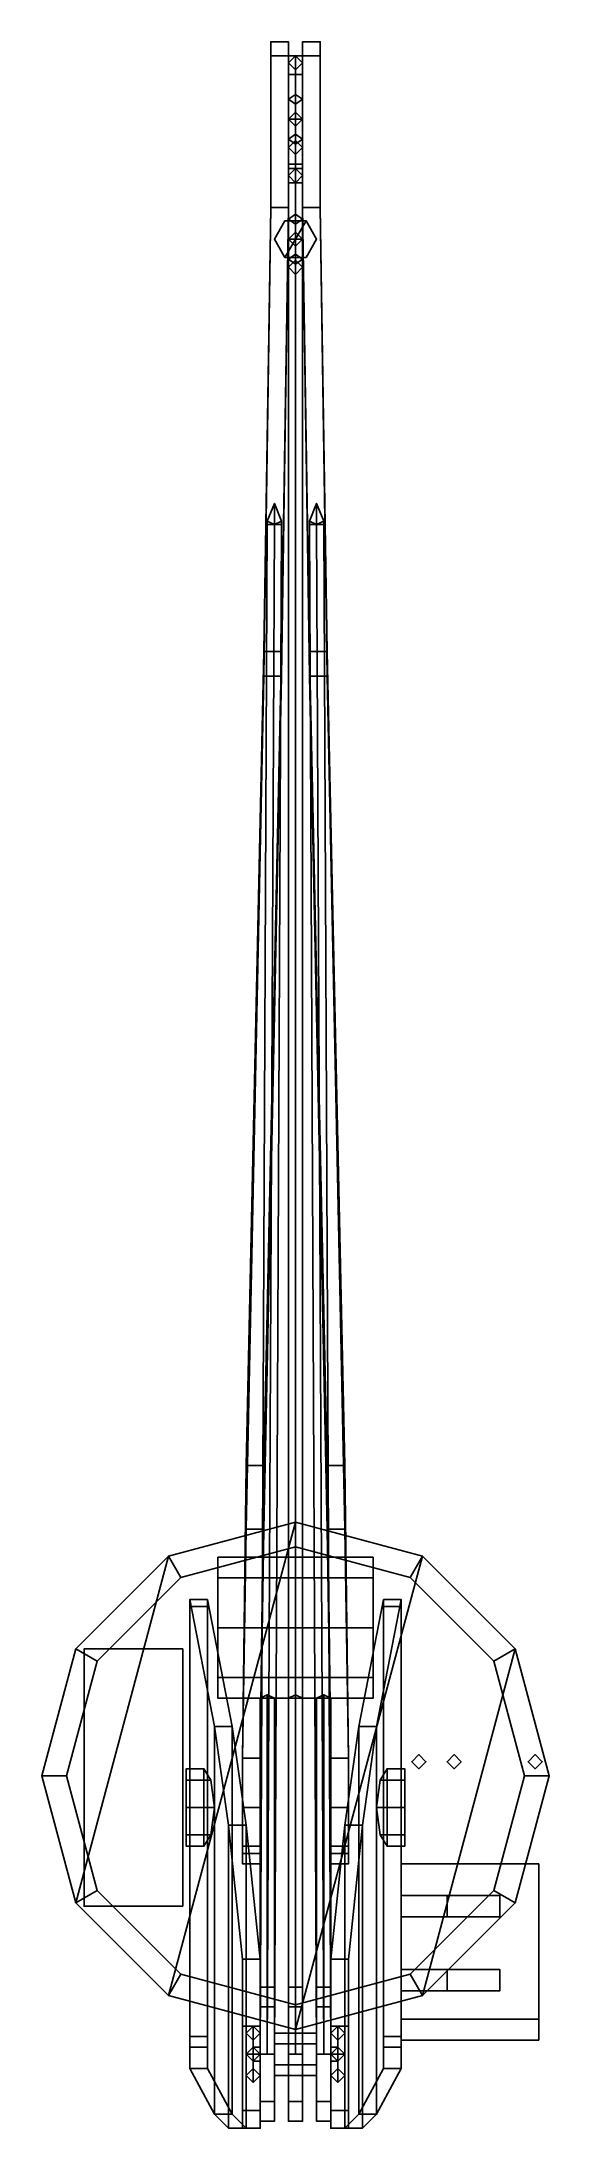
# Model space of a CAD drawing. Extents: x -0.72 to 0.72, y -1 to 4.92.
import ezdxf

# ---------------------------------------------------------------- set-up
doc = ezdxf.new("R2010")
doc.units = 0
doc.layers.add('CRANE', color=1, linetype='CONTINUOUS')
doc.layers.add('TURRET', color=2, linetype='CONTINUOUS')

msp = doc.modelspace()

# ---------------------------------------------------------------- linework, layer by layer
at = {"layer": 'CRANE'}
for points in [[(-0.02, 4.92, 3.02), (-0.02, 4.45, 2.79), (-0.07, 4.45, 2.79), (-0.07, 4.92, 3.02)], [(-0.02, 4.88, 3.13), (-0.02, 4.92, 3.02), (-0.07, 4.92, 3.02), (-0.07, 4.88, 3.13)], [(-0.07, 4.92, 3.02), (-0.07, 4.45, 2.79), (-0.07, 4.45, 2.96), (-0.07, 4.88, 3.13)], [(-0.02, 4.45, 2.96), (-0.02, 4.45, 2.79), (-0.02, 4.92, 3.02), (-0.02, 4.88, 3.13)], [(0.02, 4.92, 3.02), (0.02, 4.45, 2.79), (0.02, 4.45, 2.96), (0.02, 4.88, 3.13)], [(0.07, 4.88, 3.13), (0.07, 4.92, 3.02), (0.02, 4.92, 3.02), (0.02, 4.88, 3.13)], [(0.07, 4.92, 3.02), (0.07, 4.45, 2.79), (0.02, 4.45, 2.79), (0.02, 4.92, 3.02)], [(0.07, 4.45, 2.96), (0.07, 4.45, 2.79), (0.07, 4.92, 3.02), (0.07, 4.88, 3.13)], [(-0.07, 4.88, 3.13), (-0.07, 4.45, 2.96), (-0.02, 4.45, 2.96), (-0.02, 4.88, 3.13)], [(0.02, 4.8273, 3.1173), (0.02, 4.88, 2.99), (-0.02, 4.88, 2.99), (-0.02, 4.8273, 3.1173)], [(0.02, 4.88, 2.99), (0.02, 4.8273, 2.8627), (-0.02, 4.8273, 2.8627), (-0.02, 4.88, 2.99)], [(-0.02, 4.5867, 2.8569), (-0.02, 4.88, 2.99), (-0.02, 4.8273, 2.8627), (-0.02, 4.7, 2.81)], [(-0.02, 4.5867, 2.8569), (-0.02, 4.8764, 2.9987), (-0.02, 4.88, 2.99), (-0.02, 4.5867, 2.8569)], [(0, 4.72, 2.51), (-0.02, 4.7, 2.51), (-0.02, 4.86, 2.95), (0, 4.88, 2.99)], [(-0.02, 4.7, 2.51), (0, 4.7, 2.5587), (0, 4.84, 2.9), (-0.02, 4.86, 2.95)], [(0.02, 4.7, 2.51), (0, 4.72, 2.51), (0, 4.88, 2.99), (0.02, 4.86, 2.95)], [(0, 4.7, 2.5587), (0.02, 4.7, 2.51), (0.02, 4.86, 2.95), (0, 4.84, 2.9)], [(0.02, 4.88, 3.13), (0.02, 4.45, 2.96), (0.07, 4.45, 2.96), (0.07, 4.88, 3.13)], [(0.02, 4.88, 2.99), (0.02, 4.5867, 2.8569), (0.02, 4.7, 2.81), (0.02, 4.8273, 2.8627)], [(0.02, 4.8764, 2.9987), (0.02, 4.5867, 2.8569), (0.02, 4.5867, 2.8569), (0.02, 4.88, 2.99)], [(-0.02, 4.52, 2.99), (-0.02, 4.8273, 3.1173), (-0.02, 4.8302, 3.1103), (-0.02, 4.5208, 2.988)], [(0.02, 4.7, 3.17), (0.02, 4.8273, 3.1173), (-0.02, 4.8273, 3.1173), (-0.02, 4.7, 3.17)], [(0.02, 4.8273, 2.8627), (0.02, 4.7, 2.81), (-0.02, 4.7, 2.81), (-0.02, 4.8273, 2.8627)], [(-0.02, 4.5727, 3.1173), (-0.02, 4.7, 3.17), (-0.02, 4.8273, 3.1173), (-0.02, 4.52, 2.99)], [(0.02, 4.5208, 2.988), (0.02, 4.8302, 3.1103), (0.02, 4.8273, 3.1173), (0.02, 4.52, 2.99)], [(0.02, 4.52, 2.99), (0.02, 4.8273, 3.1173), (0.02, 4.7, 3.17), (0.02, 4.5727, 3.1173)], [(-0.02, 4.7566, 2.2834), (0, 4.7424, 2.2976), (0.02, 4.7566, 2.2834), (0, 4.7707, 2.2693)], [(0, 4.7, 2.24), (-0.02, 4.7, 2.26), (-0.02, 4.7566, 2.2834), (0, 4.7707, 2.2693)], [(-0.02, 4.7, 2.26), (0, 4.7, 2.28), (0, 4.7424, 2.2976), (-0.02, 4.7566, 2.2834)], [(0.02, 4.7, 2.26), (0, 4.7, 2.24), (0, 4.7707, 2.2693), (0.02, 4.7566, 2.2834)], [(0, 4.7, 2.28), (0.02, 4.7, 2.26), (0.02, 4.7566, 2.2834), (0, 4.7424, 2.2976)], [(0, 4.72, 2.4317), (-0.02, 4.7, 2.42), (-0.02, 4.7, 2.51), (0, 4.72, 2.51)], [(0, 4.72, 2.4317), (0, 4.72, 2.4317), (0, 4.7, 2.4), (-0.02, 4.7, 2.42)], [(0.02, 4.5727, 3.1173), (0.02, 4.7, 3.17), (-0.02, 4.7, 3.17), (-0.02, 4.5727, 3.1173)], [(0.02, 4.7, 2.81), (0.02, 4.5727, 2.8627), (-0.02, 4.5727, 2.8627), (-0.02, 4.7, 2.81)], [(0, 4.7, 2.5587), (-0.02, 4.7, 2.51), (-0.02, 4.54, 2.95), (0, 4.56, 2.9)], [(-0.02, 4.7, 2.51), (0, 4.68, 2.51), (0, 4.52, 2.99), (-0.02, 4.54, 2.95)], [(0, 4.6293, 2.2693), (-0.02, 4.6434, 2.2834), (-0.02, 4.7, 2.26), (0, 4.7, 2.24)], [(-0.02, 4.6434, 2.2834), (0, 4.6576, 2.2976), (0, 4.7, 2.28), (-0.02, 4.7, 2.26)], [(-0.02, 4.7, 2.42), (0, 4.68, 2.4317), (0, 4.68, 2.51), (-0.02, 4.7, 2.51)], [(0, 4.68, 2.4317), (-0.02, 4.7, 2.42), (-0.02, 4.6434, 2.3966), (0, 4.6293, 2.4107)], [(-0.02, 4.7, 2.42), (0, 4.7, 2.4), (0, 4.6576, 2.3824), (-0.02, 4.6434, 2.3966)], [(0.02, 4.7, 2.42), (0, 4.72, 2.4317), (0, 4.72, 2.51), (0.02, 4.7, 2.51)], [(0, 4.72, 2.4317), (0, 4.72, 2.4317), (0.02, 4.7, 2.42), (0, 4.7, 2.4)], [(0.02, 4.7, 2.51), (0, 4.7, 2.5587), (0, 4.56, 2.9), (0.02, 4.54, 2.95)], [(0, 4.68, 2.51), (0.02, 4.7, 2.51), (0.02, 4.54, 2.95), (0, 4.52, 2.99)], [(0.02, 4.6434, 2.2834), (0, 4.6293, 2.2693), (0, 4.7, 2.24), (0.02, 4.7, 2.26)], [(0, 4.6576, 2.2976), (0.02, 4.6434, 2.2834), (0.02, 4.7, 2.26), (0, 4.7, 2.28)], [(0, 4.68, 2.4317), (0.02, 4.7, 2.42), (0.02, 4.7, 2.51), (0, 4.68, 2.51)], [(0.02, 4.7, 2.42), (0, 4.68, 2.4317), (0, 4.6293, 2.4107), (0.02, 4.6434, 2.3966)], [(0, 4.7, 2.4), (0.02, 4.7, 2.42), (0.02, 4.6434, 2.3966), (0, 4.6576, 2.3824)], [(-0.02, 4.6434, 2.3966), (0, 4.6576, 2.3824), (0, 4.64, 2.34), (-0.02, 4.62, 2.34)], [(-0.02, 4.62, 2.34), (0, 4.64, 2.34), (0, 4.6576, 2.2976), (-0.02, 4.6434, 2.2834)], [(0, 4.6293, 2.4107), (-0.02, 4.6434, 2.3966), (-0.02, 4.62, 2.34), (0, 4.6, 2.34)], [(0, 4.6, 2.34), (-0.02, 4.62, 2.34), (-0.02, 4.6434, 2.2834), (0, 4.6293, 2.2693)], [(0, 4.6576, 2.3824), (0.02, 4.6434, 2.3966), (0.02, 4.62, 2.34), (0, 4.64, 2.34)], [(0, 4.64, 2.34), (0.02, 4.62, 2.34), (0.02, 4.6434, 2.2834), (0, 4.6576, 2.2976)], [(0.02, 4.6434, 2.3966), (0, 4.6293, 2.4107), (0, 4.6, 2.34), (0.02, 4.62, 2.34)], [(0.02, 4.62, 2.34), (0, 4.6, 2.34), (0, 4.6293, 2.2693), (0.02, 4.6434, 2.2834)], [(0.02, 4.52, 2.99), (0.02, 4.5727, 3.1173), (-0.02, 4.5727, 3.1173), (-0.02, 4.52, 2.99)], [(0.02, 4.5727, 2.8627), (0.02, 4.52, 2.99), (-0.02, 4.52, 2.99), (-0.02, 4.5727, 2.8627)], [(0, 4.56, 3.07), (-0.02, 4.56, 3.05), (-0.02, -0.79, 1.41), (0, -0.79, 1.43)], [(-0.02, 4.56, 3.05), (0, 4.56, 3.03), (0, -0.79, 1.39), (-0.02, -0.79, 1.41)], [(0.02, 4.56, 3.05), (0, 4.56, 3.07), (0, -0.79, 1.43), (0.02, -0.79, 1.41)], [(0, 4.56, 3.03), (0.02, 4.56, 3.05), (0.02, -0.79, 1.41), (0, -0.79, 1.39)], [(-0.07, 4.45, 2.96), (-0.09, 3.12, 2.41), (-0.04, 3.12, 2.41), (-0.02, 4.45, 2.96)], [(-0.02, 4.45, 2.79), (-0.04, 3.19, 2.19), (-0.09, 3.19, 2.19), (-0.07, 4.45, 2.79)], [(-0.07, 4.45, 2.79), (-0.09, 3.19, 2.19), (-0.09, 3.12, 2.41), (-0.07, 4.45, 2.96)], [(-0.04, 3.12, 2.41), (-0.04, 3.19, 2.19), (-0.02, 4.45, 2.79), (-0.02, 4.45, 2.96)], [(0.02, 4.45, 2.79), (0.04, 3.19, 2.19), (0.04, 3.12, 2.41), (0.02, 4.45, 2.96)], [(0.07, 4.45, 2.79), (0.09, 3.19, 2.19), (0.04, 3.19, 2.19), (0.02, 4.45, 2.79)], [(0.02, 4.45, 2.96), (0.04, 3.12, 2.41), (0.09, 3.12, 2.41), (0.07, 4.45, 2.96)], [(0.09, 3.12, 2.41), (0.09, 3.19, 2.19), (0.07, 4.45, 2.79), (0.07, 4.45, 2.96)], [(-0.03, 4.412, 2.24), (-0.06, 4.36, 2.24), (-0.06, 4.36, 2.63), (-0.03, 4.412, 2.63)], [(-0.03, 4.412, 2.63), (-0.06, 4.36, 2.63), (-0.03, 4.308, 2.63), (0.03, 4.412, 2.63)], [(0.03, 4.412, 2.24), (-0.03, 4.412, 2.24), (-0.03, 4.412, 2.63), (0.03, 4.412, 2.63)], [(0.03, 4.412, 2.63), (-0.03, 4.308, 2.63), (0.03, 4.308, 2.63), (0.06, 4.36, 2.63)], [(0, 4.36, 1.97), (-0.02, 4.36, 1.99), (-0.02, 4.4166, 2.0134), (0, 4.4307, 1.9993)], [(-0.02, 4.4166, 2.0134), (0, 4.4024, 2.0276), (0.02, 4.4166, 2.0134), (0, 4.4307, 1.9993)], [(-0.02, 4.36, 1.99), (0, 4.36, 2.01), (0, 4.4024, 2.0276), (-0.02, 4.4166, 2.0134)], [(0.02, 4.36, 1.99), (0, 4.36, 1.97), (0, 4.4307, 1.9993), (0.02, 4.4166, 2.0134)], [(0, 4.36, 2.01), (0.02, 4.36, 1.99), (0.02, 4.4166, 2.0134), (0, 4.4024, 2.0276)], [(0.06, 4.36, 2.24), (0.03, 4.412, 2.24), (0.03, 4.412, 2.63), (0.06, 4.36, 2.63)], [(-0.06, 4.36, 2.24), (-0.03, 4.308, 2.24), (-0.03, 4.308, 2.63), (-0.06, 4.36, 2.63)], [(0, 4.38, 2.1617), (-0.02, 4.36, 2.15), (-0.02, 4.36, 2.24), (0, 4.38, 2.24)], [(0, 4.38, 2.63), (-0.02, 4.36, 2.63), (-0.02, 4.36, 2.85), (0, 4.38, 2.85)], [(0, 4.38, 2.1617), (0, 4.38, 2.1617), (0, 4.36, 2.13), (-0.02, 4.36, 2.15)], [(-0.02, 4.3034, 2.0134), (0, 4.3176, 2.0276), (0, 4.36, 2.01), (-0.02, 4.36, 1.99)], [(0, 4.2893, 1.9993), (-0.02, 4.3034, 2.0134), (-0.02, 4.36, 1.99), (0, 4.36, 1.97)], [(-0.02, 4.36, 2.15), (0, 4.36, 2.13), (0, 4.3176, 2.1124), (-0.02, 4.3034, 2.1266)], [(0, 4.34, 2.1617), (-0.02, 4.36, 2.15), (-0.02, 4.3034, 2.1266), (0, 4.2893, 2.1407)], [(-0.02, 4.36, 2.15), (0, 4.34, 2.1617), (0, 4.34, 2.24), (-0.02, 4.36, 2.24)], [(-0.02, 4.36, 2.63), (0, 4.34, 2.63), (0, 4.34, 2.85), (-0.02, 4.36, 2.85)], [(0.02, 4.36, 2.15), (0, 4.38, 2.1617), (0, 4.38, 2.24), (0.02, 4.36, 2.24)], [(0.02, 4.36, 2.63), (0, 4.38, 2.63), (0, 4.38, 2.85), (0.02, 4.36, 2.85)], [(0, 4.38, 2.1617), (0, 4.38, 2.1617), (0.02, 4.36, 2.15), (0, 4.36, 2.13)], [(0, 4.3176, 2.0276), (0.02, 4.3034, 2.0134), (0.02, 4.36, 1.99), (0, 4.36, 2.01)], [(0.02, 4.3034, 2.0134), (0, 4.2893, 1.9993), (0, 4.36, 1.97), (0.02, 4.36, 1.99)], [(0, 4.36, 2.13), (0.02, 4.36, 2.15), (0.02, 4.3034, 2.1266), (0, 4.3176, 2.1124)], [(0.02, 4.36, 2.15), (0, 4.34, 2.1617), (0, 4.2893, 2.1407), (0.02, 4.3034, 2.1266)], [(0, 4.34, 2.1617), (0.02, 4.36, 2.15), (0.02, 4.36, 2.24), (0, 4.34, 2.24)], [(0, 4.34, 2.63), (0.02, 4.36, 2.63), (0.02, 4.36, 2.85), (0, 4.34, 2.85)], [(0.03, 4.308, 2.24), (0.06, 4.36, 2.24), (0.06, 4.36, 2.63), (0.03, 4.308, 2.63)], [(-0.03, 4.308, 2.24), (0.03, 4.308, 2.24), (0.03, 4.308, 2.63), (-0.03, 4.308, 2.63)], [(-0.02, 4.28, 2.07), (0, 4.3, 2.07), (0, 4.3176, 2.0276), (-0.02, 4.3034, 2.0134)], [(-0.02, 4.3034, 2.1266), (0, 4.3176, 2.1124), (0, 4.3, 2.07), (-0.02, 4.28, 2.07)], [(0, 4.26, 2.07), (-0.02, 4.28, 2.07), (-0.02, 4.3034, 2.0134), (0, 4.2893, 1.9993)], [(0, 4.2893, 2.1407), (-0.02, 4.3034, 2.1266), (-0.02, 4.28, 2.07), (0, 4.26, 2.07)], [(0, 4.3, 2.07), (0.02, 4.28, 2.07), (0.02, 4.3034, 2.0134), (0, 4.3176, 2.0276)], [(0, 4.3176, 2.1124), (0.02, 4.3034, 2.1266), (0.02, 4.28, 2.07), (0, 4.3, 2.07)], [(0.02, 4.28, 2.07), (0, 4.26, 2.07), (0, 4.2893, 1.9993), (0.02, 4.3034, 2.0134)], [(0.02, 4.3034, 2.1266), (0, 4.2893, 2.1407), (0, 4.26, 2.07), (0.02, 4.28, 2.07)], [(-0.06, 3.61, 2.61), (-0.08, 3.56, 2.59), (-0.08, 3.55, 2.59), (-0.06, 3.55, 2.61)], [(-0.08, 3.56, 2.59), (-0.06, 3.55, 2.57), (-0.06, 3.55, 2.57), (-0.08, 3.55, 2.59)], [(-0.04, 3.56, 2.59), (-0.06, 3.61, 2.61), (-0.06, 3.55, 2.61), (-0.04, 3.55, 2.59)], [(-0.06, 3.55, 2.57), (-0.04, 3.56, 2.59), (-0.04, 3.55, 2.59), (-0.06, 3.55, 2.57)], [(0.06, 3.61, 2.61), (0.04, 3.56, 2.59), (0.04, 3.55, 2.59), (0.06, 3.55, 2.61)], [(0.04, 3.56, 2.59), (0.06, 3.55, 2.57), (0.06, 3.55, 2.57), (0.04, 3.55, 2.59)], [(0.08, 3.56, 2.59), (0.06, 3.61, 2.61), (0.06, 3.55, 2.61), (0.08, 3.55, 2.59)], [(0.06, 3.55, 2.57), (0.08, 3.56, 2.59), (0.08, 3.55, 2.59), (0.06, 3.55, 2.57)], [(-0.06, 3.55, 2.61), (-0.08, 3.55, 2.59), (-0.1, -0.79, 1.41), (-0.08, -0.79, 1.43)], [(-0.08, 3.55, 2.59), (-0.06, 3.55, 2.57), (-0.08, -0.79, 1.39), (-0.1, -0.79, 1.41)], [(-0.04, 3.55, 2.59), (-0.06, 3.55, 2.61), (-0.08, -0.79, 1.43), (-0.06, -0.79, 1.41)], [(-0.06, 3.55, 2.57), (-0.04, 3.55, 2.59), (-0.06, -0.79, 1.41), (-0.08, -0.79, 1.39)], [(0.06, 3.55, 2.61), (0.04, 3.55, 2.59), (0.06, -0.79, 1.41), (0.08, -0.79, 1.43)], [(0.04, 3.55, 2.59), (0.06, 3.55, 2.57), (0.08, -0.79, 1.39), (0.06, -0.79, 1.41)], [(0.08, 3.55, 2.59), (0.06, 3.55, 2.61), (0.08, -0.79, 1.43), (0.1, -0.79, 1.41)], [(0.06, 3.55, 2.57), (0.08, 3.55, 2.59), (0.1, -0.79, 1.41), (0.08, -0.79, 1.39)], [(-0.04, 3.19, 2.19), (-0.09, 0.88, 1.06), (-0.14, 0.88, 1.06), (-0.09, 3.19, 2.19)], [(-0.09, 3.19, 2.19), (-0.14, 0.88, 1.06), (-0.14, 0.7, 1.32), (-0.09, 3.12, 2.41)], [(-0.09, 0.7, 1.32), (-0.09, 0.88, 1.06), (-0.04, 3.19, 2.19), (-0.04, 3.12, 2.41)], [(0.04, 3.19, 2.19), (0.09, 0.88, 1.06), (0.09, 0.7, 1.32), (0.04, 3.12, 2.41)], [(0.09, 3.19, 2.19), (0.14, 0.88, 1.06), (0.09, 0.88, 1.06), (0.04, 3.19, 2.19)], [(0.14, 0.7, 1.32), (0.14, 0.88, 1.06), (0.09, 3.19, 2.19), (0.09, 3.12, 2.41)], [(-0.09, 3.12, 2.41), (-0.14, 0.7, 1.32), (-0.09, 0.7, 1.32), (-0.04, 3.12, 2.41)], [(0.04, 3.12, 2.41), (0.09, 0.7, 1.32), (0.14, 0.7, 1.32), (0.09, 3.12, 2.41)], [(-0.09, 0.88, 1.06), (-0.1, 0.05, 0.52), (-0.15, 0.05, 0.52), (-0.14, 0.88, 1.06)], [(-0.14, 0.88, 1.06), (-0.15, 0.05, 0.52), (-0.15, 0.05, 0.72), (-0.14, 0.7, 1.32)], [(-0.1, 0.05, 0.72), (-0.1, 0.05, 0.52), (-0.09, 0.88, 1.06), (-0.09, 0.7, 1.32)], [(0.09, 0.88, 1.06), (0.1, 0.05, 0.52), (0.1, 0.05, 0.72), (0.09, 0.7, 1.32)], [(0.14, 0.88, 1.06), (0.15, 0.05, 0.52), (0.1, 0.05, 0.52), (0.09, 0.88, 1.06)], [(0.15, 0.05, 0.72), (0.15, 0.05, 0.52), (0.14, 0.88, 1.06), (0.14, 0.7, 1.32)], [(-0.14, 0.7, 1.32), (-0.15, 0.05, 0.72), (-0.1, 0.05, 0.72), (-0.09, 0.7, 1.32)], [(0.09, 0.7, 1.32), (0.1, 0.05, 0.72), (0.15, 0.05, 0.72), (0.14, 0.7, 1.32)], [(-0.15, 0.05, 0.52), (-0.15, -0.22, 0.52), (-0.15, -0.09, 0.79), (-0.15, 0.05, 0.72)], [(-0.15, 0.05, 0.72), (-0.15, -0.09, 0.79), (-0.1, -0.09, 0.79), (-0.1, 0.05, 0.72)], [(-0.1, 0.05, 0.52), (-0.1, -0.22, 0.52), (-0.15, -0.22, 0.52), (-0.15, 0.05, 0.52)], [(-0.1, -0.09, 0.79), (-0.1, -0.22, 0.52), (-0.1, 0.05, 0.52), (-0.1, 0.05, 0.72)], [(0.1, 0.05, 0.72), (0.1, -0.09, 0.79), (0.15, -0.09, 0.79), (0.15, 0.05, 0.72)], [(0.1, 0.05, 0.52), (0.1, -0.22, 0.52), (0.1, -0.09, 0.79), (0.1, 0.05, 0.72)], [(0.15, 0.05, 0.52), (0.15, -0.22, 0.52), (0.1, -0.22, 0.52), (0.1, 0.05, 0.52)], [(0.15, -0.09, 0.79), (0.15, -0.22, 0.52), (0.15, 0.05, 0.52), (0.15, 0.05, 0.72)], [(-0.15, -0.22, 0.52), (-0.15, -0.25, 0.6), (-0.15, -0.2, 0.75), (-0.15, -0.09, 0.79)], [(-0.15, -0.09, 0.79), (-0.15, -0.2, 0.75), (-0.1, -0.2, 0.75), (-0.1, -0.09, 0.79)], [(-0.1, -0.2, 0.75), (-0.1, -0.25, 0.6), (-0.1, -0.22, 0.52), (-0.1, -0.09, 0.79)], [(0.1, -0.22, 0.52), (0.1, -0.25, 0.6), (0.1, -0.2, 0.75), (0.1, -0.09, 0.79)], [(0.1, -0.09, 0.79), (0.1, -0.2, 0.75), (0.15, -0.2, 0.75), (0.15, -0.09, 0.79)], [(0.15, -0.2, 0.75), (0.15, -0.25, 0.6), (0.15, -0.22, 0.52), (0.15, -0.09, 0.79)], [(-0.15, -0.2, 0.75), (-0.15, -0.25, 0.6), (-0.1, -0.25, 0.6), (-0.1, -0.2, 0.75)], [(-0.1, -0.22, 0.52), (-0.1, -0.25, 0.6), (-0.15, -0.25, 0.6), (-0.15, -0.22, 0.52)], [(0.1, -0.2, 0.75), (0.1, -0.25, 0.6), (0.15, -0.25, 0.6), (0.15, -0.2, 0.75)], [(0.15, -0.22, 0.52), (0.15, -0.25, 0.6), (0.1, -0.25, 0.6), (0.1, -0.22, 0.52)]]:
    msp.add_3dface(points, dxfattribs=at)
at = {"layer": 'TURRET'}
for points in [[(-0.36, 0.6235, 0.33), (-0.6235, -0.36, 0.33), (-0.36, -0.6235, 0.33), (0, 0.72, 0.33)], [(0, 0.72, 0.28), (-0.36, 0.6235, 0.28), (-0.36, 0.6235, 0.33), (0, 0.72, 0.33)], [(0, 0.65, 0.15), (-0.325, 0.5629, 0.15), (-0.36, 0.6235, 0.28), (0, 0.72, 0.28)], [(0, 0.72, 0.33), (-0.36, -0.6235, 0.33), (0, -0.72, 0.33), (0.36, 0.6235, 0.33)], [(0.36, 0.6235, 0.28), (0, 0.72, 0.28), (0, 0.72, 0.33), (0.36, 0.6235, 0.33)], [(0.325, 0.5629, 0.15), (0, 0.65, 0.15), (0, 0.72, 0.28), (0.36, 0.6235, 0.28)], [(-0.6235, 0.36, 0.33), (-0.72, 0, 0.33), (-0.6235, -0.36, 0.33), (-0.36, 0.6235, 0.33)], [(-0.36, 0.6235, 0.28), (-0.6235, 0.36, 0.28), (-0.6235, 0.36, 0.33), (-0.36, 0.6235, 0.33)], [(-0.325, 0.5629, 0.15), (-0.5629, 0.325, 0.15), (-0.6235, 0.36, 0.28), (-0.36, 0.6235, 0.28)], [(0, 0.65), (-0.325, 0.5629), (-0.325, 0.5629, 0.15), (0, 0.65, 0.15)], [(0.22, 0.5614, 0.6214), (0.22, 0.62, 0.48), (-0.22, 0.62, 0.48), (-0.22, 0.5614, 0.6214)], [(0.22, 0.62, 0.48), (0.22, 0.5614, 0.3386), (-0.22, 0.5614, 0.3386), (-0.22, 0.62, 0.48)], [(-0.22, 0.22, 0.48), (-0.22, 0.5614, 0.6214), (-0.22, 0.62, 0.48), (-0.22, 0.2786, 0.3386)], [(-0.22, 0.2786, 0.3386), (-0.22, 0.62, 0.48), (-0.22, 0.5614, 0.3386), (-0.22, 0.42, 0.28)], [(0.325, 0.5629), (0, 0.65), (0, 0.65, 0.15), (0.325, 0.5629, 0.15)], [(0.36, 0.6235, 0.33), (0, -0.72, 0.33), (0.36, -0.6235, 0.33), (0.6235, 0.36, 0.33)], [(0.22, 0.62, 0.48), (0.22, 0.2786, 0.6214), (0.22, 0.22, 0.48), (0.22, 0.5614, 0.3386)], [(0.22, 0.5614, 0.6214), (0.22, 0.42, 0.68), (0.22, 0.2786, 0.6214), (0.22, 0.62, 0.48)], [(0.5629, 0.325, 0.15), (0.325, 0.5629, 0.15), (0.36, 0.6235, 0.28), (0.6235, 0.36, 0.28)], [(0.6235, 0.36, 0.28), (0.36, 0.6235, 0.28), (0.36, 0.6235, 0.33), (0.6235, 0.36, 0.33)], [(-0.325, 0.5629), (-0.5629, 0.325), (-0.5629, 0.325, 0.15), (-0.325, 0.5629, 0.15)], [(0.22, 0.42, 0.68), (0.22, 0.5614, 0.6214), (-0.22, 0.5614, 0.6214), (-0.22, 0.42, 0.68)], [(0.22, 0.5614, 0.3386), (0.22, 0.42, 0.28), (-0.22, 0.42, 0.28), (-0.22, 0.5614, 0.3386)], [(-0.22, 0.2786, 0.6214), (-0.22, 0.42, 0.68), (-0.22, 0.5614, 0.6214), (-0.22, 0.22, 0.48)], [(0.22, 0.5614, 0.3386), (0.22, 0.22, 0.48), (0.22, 0.2786, 0.3386), (0.22, 0.42, 0.28)], [(0.5629, 0.325), (0.325, 0.5629), (0.325, 0.5629, 0.15), (0.5629, 0.325, 0.15)], [(-0.25, 0.5, 0.54), (-0.25, 0.48, 0.4), (-0.3, 0.48, 0.4), (-0.3, 0.5, 0.54)], [(-0.3, 0.48, 0.4), (-0.3, -0.77, 0.4), (-0.3, -0.83, 0.54), (-0.3, 0.5, 0.54)], [(-0.18, 0.14, 0.79), (-0.25, 0.5, 0.54), (-0.3, 0.5, 0.54), (-0.23, 0.14, 0.79)], [(-0.3, 0.5, 0.54), (-0.3, -0.83, 0.54), (-0.23, -0.96, 0.79), (-0.23, 0.14, 0.79)], [(-0.25, 0.48, 0.4), (-0.25, 0.48, 0.33), (-0.3, 0.48, 0.33), (-0.3, 0.48, 0.4)], [(-0.3, 0.48, 0.33), (-0.3, -0.74, 0.33), (-0.3, -0.77, 0.4), (-0.3, 0.48, 0.4)], [(-0.25, 0.48, 0.33), (-0.25, -0.74, 0.33), (-0.3, -0.74, 0.33), (-0.3, 0.48, 0.33)], [(-0.25, -0.83, 0.54), (-0.25, -0.77, 0.4), (-0.25, 0.48, 0.4), (-0.25, 0.5, 0.54)], [(-0.18, -0.96, 0.79), (-0.25, -0.83, 0.54), (-0.25, 0.5, 0.54), (-0.18, 0.14, 0.79)], [(-0.25, -0.77, 0.4), (-0.25, -0.74, 0.33), (-0.25, 0.48, 0.33), (-0.25, 0.48, 0.4)], [(0.25, 0.5, 0.54), (0.25, -0.83, 0.54), (0.18, -0.96, 0.79), (0.18, 0.14, 0.79)], [(0.23, 0.14, 0.79), (0.3, 0.5, 0.54), (0.25, 0.5, 0.54), (0.18, 0.14, 0.79)], [(0.23, -0.96, 0.79), (0.3, -0.83, 0.54), (0.3, 0.5, 0.54), (0.23, 0.14, 0.79)], [(0.3, 0.5, 0.54), (0.3, 0.48, 0.4), (0.25, 0.48, 0.4), (0.25, 0.5, 0.54)], [(0.25, 0.48, 0.4), (0.25, -0.77, 0.4), (0.25, -0.83, 0.54), (0.25, 0.5, 0.54)], [(0.25, 0.48, 0.33), (0.25, -0.74, 0.33), (0.25, -0.77, 0.4), (0.25, 0.48, 0.4)], [(0.3, 0.48, 0.4), (0.3, 0.48, 0.33), (0.25, 0.48, 0.33), (0.25, 0.48, 0.4)], [(0.3, 0.48, 0.33), (0.3, -0.74, 0.33), (0.25, -0.74, 0.33), (0.25, 0.48, 0.33)], [(0.3, -0.83, 0.54), (0.3, -0.77, 0.4), (0.3, 0.48, 0.4), (0.3, 0.5, 0.54)], [(0.3, -0.77, 0.4), (0.3, -0.74, 0.33), (0.3, 0.48, 0.33), (0.3, 0.48, 0.4)], [(0.22, 0.2786, 0.6214), (0.22, 0.42, 0.68), (-0.22, 0.42, 0.68), (-0.22, 0.2786, 0.6214)], [(0.22, 0.42, 0.28), (0.22, 0.2786, 0.3386), (-0.22, 0.2786, 0.3386), (-0.22, 0.42, 0.28)], [(-0.6235, 0.36, 0.28), (-0.72, 0, 0.28), (-0.72, 0, 0.33), (-0.6235, 0.36, 0.33)], [(-0.5629, 0.325, 0.15), (-0.65, 0, 0.15), (-0.72, 0, 0.28), (-0.6235, 0.36, 0.28)], [(-0.6, 0.36, 0.33), (-0.6, -0.37, 0.33), (-0.6, -0.37, 0.67), (-0.6, 0.36, 0.67)], [(-0.32, 0.36, 0.67), (-0.32, 0.36, 0.33), (-0.6, 0.36, 0.33), (-0.6, 0.36, 0.67)], [(-0.6, 0.36, 0.67), (-0.6, -0.37, 0.67), (-0.32, -0.37, 0.67), (-0.32, 0.36, 0.67)], [(-0.32, -0.37, 0.67), (-0.32, -0.37, 0.33), (-0.32, 0.36, 0.33), (-0.32, 0.36, 0.67)], [(0.6235, 0.36, 0.33), (0.36, -0.6235, 0.33), (0.6235, -0.36, 0.33), (0.72, 0, 0.33)], [(0.65, 0, 0.15), (0.5629, 0.325, 0.15), (0.6235, 0.36, 0.28), (0.72, 0, 0.28)], [(0.72, 0, 0.28), (0.6235, 0.36, 0.28), (0.6235, 0.36, 0.33), (0.72, 0, 0.33)], [(-0.5629, 0.325), (-0.65, 0), (-0.65, 0, 0.15), (-0.5629, 0.325, 0.15)], [(0.65, 0), (0.5629, 0.325), (0.5629, 0.325, 0.15), (0.65, 0, 0.15)], [(0.22, 0.22, 0.48), (0.22, 0.2786, 0.6214), (-0.22, 0.2786, 0.6214), (-0.22, 0.22, 0.48)], [(0.22, 0.2786, 0.3386), (0.22, 0.22, 0.48), (-0.22, 0.22, 0.48), (-0.22, 0.2786, 0.3386)], [(-0.1, 0.22, 0.48), (-0.08, 0.23, 0.46), (-0.08, -0.79, 1.05), (-0.1, -0.79, 1.07)], [(-0.08, 0.23, 0.5), (-0.1, 0.22, 0.48), (-0.1, -0.79, 1.07), (-0.08, -0.79, 1.09)], [(-0.08, 0.23, 0.46), (-0.06, 0.22, 0.48), (-0.06, -0.79, 1.07), (-0.08, -0.79, 1.05)], [(-0.06, 0.22, 0.48), (-0.08, 0.23, 0.5), (-0.08, -0.79, 1.09), (-0.06, -0.79, 1.07)], [(0, 0.23, 0.5), (-0.02, 0.22, 0.48), (-0.02, -0.79, 1.07), (0, -0.79, 1.09)], [(-0.02, 0.22, 0.48), (0, 0.23, 0.46), (0, -0.79, 1.05), (-0.02, -0.79, 1.07)], [(0.02, 0.22, 0.48), (0, 0.23, 0.5), (0, -0.79, 1.09), (0.02, -0.79, 1.07)], [(0, 0.23, 0.46), (0.02, 0.22, 0.48), (0.02, -0.79, 1.07), (0, -0.79, 1.05)], [(0.08, 0.23, 0.5), (0.06, 0.22, 0.48), (0.06, -0.79, 1.07), (0.08, -0.79, 1.09)], [(0.06, 0.22, 0.48), (0.08, 0.23, 0.46), (0.08, -0.79, 1.05), (0.06, -0.79, 1.07)], [(0.1, 0.22, 0.48), (0.08, 0.23, 0.5), (0.08, -0.79, 1.09), (0.1, -0.79, 1.07)], [(0.08, 0.23, 0.46), (0.1, 0.22, 0.48), (0.1, -0.79, 1.07), (0.08, -0.79, 1.05)], [(-0.23, 0.14, 0.79), (-0.23, -0.96, 0.79), (-0.19, -1, 0.9), (-0.19, -0.14, 0.9)], [(-0.14, -0.14, 0.9), (-0.18, 0.14, 0.79), (-0.23, 0.14, 0.79), (-0.19, -0.14, 0.9)], [(-0.14, -1, 0.9), (-0.18, -0.96, 0.79), (-0.18, 0.14, 0.79), (-0.14, -0.14, 0.9)], [(0.18, 0.14, 0.79), (0.18, -0.96, 0.79), (0.14, -1, 0.9), (0.14, -0.14, 0.9)], [(0.19, -0.14, 0.9), (0.23, 0.14, 0.79), (0.18, 0.14, 0.79), (0.14, -0.14, 0.9)], [(0.19, -1, 0.9), (0.23, -0.96, 0.79), (0.23, 0.14, 0.79), (0.19, -0.14, 0.9)], [(0.35, 0.06, 0.4), (0.33, 0.04, 0.4), (0.33, 0.04, 0.96), (0.35, 0.06, 0.96)], [(0.35, 0.06, 0.96), (0.33, 0.04, 0.96), (0.35, 0.02, 0.96), (0.37, 0.04, 0.96)], [(0.37, 0.04, 0.4), (0.35, 0.06, 0.4), (0.35, 0.06, 0.96), (0.37, 0.04, 0.96)], [(0.45, 0.06, 0.4), (0.43, 0.04, 0.4), (0.43, 0.04, 0.96), (0.45, 0.06, 0.96)], [(0.45, 0.06, 0.96), (0.43, 0.04, 0.96), (0.45, 0.02, 0.96), (0.47, 0.04, 0.96)], [(0.47, 0.04, 0.4), (0.45, 0.06, 0.4), (0.45, 0.06, 0.96), (0.47, 0.04, 0.96)], [(0.68, 0.06, 0.4), (0.66, 0.04, 0.4), (0.66, 0.04, 0.96), (0.68, 0.06, 0.96)], [(0.68, 0.06, 0.96), (0.66, 0.04, 0.96), (0.68, 0.02, 0.96), (0.7, 0.04, 0.96)], [(0.7, 0.04, 0.4), (0.68, 0.06, 0.4), (0.68, 0.06, 0.96), (0.7, 0.04, 0.96)], [(-0.72, 0, 0.28), (-0.6235, -0.36, 0.28), (-0.6235, -0.36, 0.33), (-0.72, 0, 0.33)], [(-0.65, 0, 0.15), (-0.5629, -0.325, 0.15), (-0.6235, -0.36, 0.28), (-0.72, 0, 0.28)], [(-0.65, 0), (-0.5629, -0.325), (-0.5629, -0.325, 0.15), (-0.65, 0, 0.15)], [(-0.24, -0.0122, 0.7278), (-0.26, 0.02, 0.65), (-0.31, 0.02, 0.65), (-0.31, -0.0122, 0.7278)], [(-0.26, 0.02, 0.65), (-0.26, -0.0122, 0.5722), (-0.31, -0.0122, 0.5722), (-0.31, 0.02, 0.65)], [(-0.31, -0.09, 0.76), (-0.31, -0.0122, 0.7278), (-0.31, 0.02, 0.65), (-0.31, -0.1678, 0.7278)], [(-0.31, -0.1678, 0.7278), (-0.31, 0.02, 0.65), (-0.31, -0.0122, 0.5722), (-0.31, -0.2, 0.65)], [(0.26, 0.02, 0.65), (0.24, -0.0122, 0.7278), (0.31, -0.0122, 0.7278), (0.31, 0.02, 0.65)], [(0.26, -0.0122, 0.5722), (0.26, 0.02, 0.65), (0.31, 0.02, 0.65), (0.31, -0.0122, 0.5722)], [(0.31, -0.0122, 0.7278), (0.31, -0.2, 0.65), (0.31, -0.1678, 0.5722), (0.31, 0.02, 0.65)], [(0.31, 0.02, 0.65), (0.31, -0.1678, 0.5722), (0.31, -0.09, 0.54), (0.31, -0.0122, 0.5722)], [(0.33, 0.04, 0.4), (0.35, 0.02, 0.4), (0.35, 0.02, 0.96), (0.33, 0.04, 0.96)], [(0.35, 0.02, 0.4), (0.37, 0.04, 0.4), (0.37, 0.04, 0.96), (0.35, 0.02, 0.96)], [(0.43, 0.04, 0.4), (0.45, 0.02, 0.4), (0.45, 0.02, 0.96), (0.43, 0.04, 0.96)], [(0.45, 0.02, 0.4), (0.47, 0.04, 0.4), (0.47, 0.04, 0.96), (0.45, 0.02, 0.96)], [(0.5629, -0.325), (0.65, 0), (0.65, 0, 0.15), (0.5629, -0.325, 0.15)], [(0.5629, -0.325, 0.15), (0.65, 0, 0.15), (0.72, 0, 0.28), (0.6235, -0.36, 0.28)], [(0.6235, -0.36, 0.28), (0.72, 0, 0.28), (0.72, 0, 0.33), (0.6235, -0.36, 0.33)], [(0.66, 0.04, 0.4), (0.68, 0.02, 0.4), (0.68, 0.02, 0.96), (0.66, 0.04, 0.96)], [(0.68, 0.02, 0.4), (0.7, 0.04, 0.4), (0.7, 0.04, 0.96), (0.68, 0.02, 0.96)], [(-0.23, -0.09, 0.76), (-0.24, -0.0122, 0.7278), (-0.31, -0.0122, 0.7278), (-0.31, -0.09, 0.76)], [(-0.26, -0.0122, 0.5722), (-0.26, -0.09, 0.54), (-0.31, -0.09, 0.54), (-0.31, -0.0122, 0.5722)], [(-0.31, -0.2, 0.65), (-0.31, -0.0122, 0.5722), (-0.31, -0.09, 0.54), (-0.31, -0.1678, 0.5722)], [(0.24, -0.0122, 0.7278), (0.23, -0.09, 0.76), (0.31, -0.09, 0.76), (0.31, -0.0122, 0.7278)], [(0.26, -0.09, 0.54), (0.26, -0.0122, 0.5722), (0.31, -0.0122, 0.5722), (0.31, -0.09, 0.54)], [(0.31, -0.09, 0.76), (0.31, -0.1678, 0.7278), (0.31, -0.2, 0.65), (0.31, -0.0122, 0.7278)], [(-0.24, -0.1678, 0.7278), (-0.23, -0.09, 0.76), (-0.31, -0.09, 0.76), (-0.31, -0.1678, 0.7278)], [(-0.26, -0.09, 0.54), (-0.26, -0.1678, 0.5722), (-0.31, -0.1678, 0.5722), (-0.31, -0.09, 0.54)], [(0.23, -0.09, 0.76), (0.24, -0.1678, 0.7278), (0.31, -0.1678, 0.7278), (0.31, -0.09, 0.76)], [(0.26, -0.1678, 0.5722), (0.26, -0.09, 0.54), (0.31, -0.09, 0.54), (0.31, -0.1678, 0.5722)], [(-0.26, -0.2, 0.65), (-0.24, -0.1678, 0.7278), (-0.31, -0.1678, 0.7278), (-0.31, -0.2, 0.65)], [(-0.26, -0.1678, 0.5722), (-0.26, -0.2, 0.65), (-0.31, -0.2, 0.65), (-0.31, -0.1678, 0.5722)], [(-0.19, -0.14, 0.9), (-0.19, -1, 0.9), (-0.15, -1, 1.04), (-0.15, -0.52, 1.04)], [(-0.1, -0.52, 1.04), (-0.14, -0.14, 0.9), (-0.19, -0.14, 0.9), (-0.15, -0.52, 1.04)], [(-0.1, -1, 1.04), (-0.14, -1, 0.9), (-0.14, -0.14, 0.9), (-0.1, -0.52, 1.04)], [(0.14, -0.14, 0.9), (0.14, -1, 0.9), (0.1, -1, 1.04), (0.1, -0.52, 1.04)], [(0.15, -0.52, 1.04), (0.19, -0.14, 0.9), (0.14, -0.14, 0.9), (0.1, -0.52, 1.04)], [(0.15, -1, 1.04), (0.19, -1, 0.9), (0.19, -0.14, 0.9), (0.15, -0.52, 1.04)], [(0.24, -0.1678, 0.7278), (0.26, -0.2, 0.65), (0.31, -0.2, 0.65), (0.31, -0.1678, 0.7278)], [(0.26, -0.2, 0.65), (0.26, -0.1678, 0.5722), (0.31, -0.1678, 0.5722), (0.31, -0.2, 0.65)], [(0.3, -0.25, 0.6), (0.3, -0.75, 0.6), (0.3, -0.69, 0.66), (0.3, -0.25, 0.66)], [(0.69, -0.25, 0.66), (0.69, -0.25, 0.6), (0.3, -0.25, 0.6), (0.3, -0.25, 0.66)], [(0.69, -0.25, 0.6), (0.69, -0.75, 0.6), (0.3, -0.75, 0.6), (0.3, -0.25, 0.6)], [(0.3, -0.25, 0.66), (0.3, -0.69, 0.66), (0.69, -0.69, 0.66), (0.69, -0.25, 0.66)], [(0.69, -0.69, 0.66), (0.69, -0.75, 0.6), (0.69, -0.25, 0.6), (0.69, -0.25, 0.66)], [(-0.5629, -0.325, 0.15), (-0.325, -0.5629, 0.15), (-0.36, -0.6235, 0.28), (-0.6235, -0.36, 0.28)], [(-0.5629, -0.325), (-0.325, -0.5629), (-0.325, -0.5629, 0.15), (-0.5629, -0.325, 0.15)], [(0.3, -0.4, 0.4), (0.3, -0.34, 0.4), (0.58, -0.34, 0.6), (0.58, -0.4, 0.6)], [(0.43, -0.34, 0.6), (0.3, -0.34, 0.49), (0.3, -0.4, 0.49), (0.43, -0.4, 0.6)], [(0.58, -0.34, 0.6), (0.3, -0.34, 0.4), (0.3, -0.34, 0.49), (0.43, -0.34, 0.6)], [(0.325, -0.5629), (0.5629, -0.325), (0.5629, -0.325, 0.15), (0.325, -0.5629, 0.15)], [(0.325, -0.5629, 0.15), (0.5629, -0.325, 0.15), (0.6235, -0.36, 0.28), (0.36, -0.6235, 0.28)], [(-0.6235, -0.36, 0.28), (-0.36, -0.6235, 0.28), (-0.36, -0.6235, 0.33), (-0.6235, -0.36, 0.33)], [(-0.6, -0.37, 0.67), (-0.6, -0.37, 0.33), (-0.32, -0.37, 0.33), (-0.32, -0.37, 0.67)], [(0.43, -0.4, 0.6), (0.3, -0.4, 0.49), (0.3, -0.4, 0.4), (0.58, -0.4, 0.6)], [(0.36, -0.6235, 0.28), (0.6235, -0.36, 0.28), (0.6235, -0.36, 0.33), (0.36, -0.6235, 0.33)], [(-0.1, -0.71, 1.12), (-0.1, -0.52, 1.04), (-0.15, -0.52, 1.04), (-0.15, -0.71, 1.12)], [(-0.15, -0.52, 1.04), (-0.15, -1, 1.04), (-0.15, -0.95, 1.12), (-0.15, -0.71, 1.12)], [(-0.1, -0.95, 1.12), (-0.1, -1, 1.04), (-0.1, -0.52, 1.04), (-0.1, -0.71, 1.12)], [(0.1, -0.52, 1.04), (0.1, -1, 1.04), (0.1, -0.95, 1.12), (0.1, -0.71, 1.12)], [(0.15, -0.71, 1.12), (0.15, -0.52, 1.04), (0.1, -0.52, 1.04), (0.1, -0.71, 1.12)], [(0.15, -0.95, 1.12), (0.15, -1, 1.04), (0.15, -0.52, 1.04), (0.15, -0.71, 1.12)], [(-0.325, -0.5629, 0.15), (0, -0.65, 0.15), (0, -0.72, 0.28), (-0.36, -0.6235, 0.28)], [(-0.325, -0.5629), (0, -0.65), (0, -0.65, 0.15), (-0.325, -0.5629, 0.15)], [(0, -0.65), (0.325, -0.5629), (0.325, -0.5629, 0.15), (0, -0.65, 0.15)], [(0, -0.65, 0.15), (0.325, -0.5629, 0.15), (0.36, -0.6235, 0.28), (0, -0.72, 0.28)], [(0.3, -0.61, 0.4), (0.3, -0.55, 0.4), (0.58, -0.55, 0.6), (0.58, -0.61, 0.6)], [(0.58, -0.55, 0.6), (0.3, -0.55, 0.4), (0.3, -0.55, 0.49), (0.43, -0.55, 0.6)], [(0.43, -0.55, 0.6), (0.3, -0.55, 0.49), (0.3, -0.61, 0.49), (0.43, -0.61, 0.6)], [(-0.36, -0.6235, 0.28), (0, -0.72, 0.28), (0, -0.72, 0.33), (-0.36, -0.6235, 0.33)], [(-0.06, -0.6556, 1.3744), (-0.06, -0.6, 1.24), (-0.1, -0.6, 1.24), (-0.1, -0.6556, 1.3744)], [(-0.06, -0.6, 1.24), (-0.06, -0.6556, 1.1056), (-0.1, -0.6556, 1.1056), (-0.1, -0.6, 1.24)], [(-0.1, -0.98, 1.24), (-0.1, -0.6556, 1.3744), (-0.1, -0.6, 1.24), (-0.1, -0.9244, 1.1056)], [(-0.1, -0.9244, 1.1056), (-0.1, -0.6, 1.24), (-0.1, -0.6556, 1.1056), (-0.1, -0.79, 1.05)], [(-0.06, -0.9244, 1.3744), (-0.06, -0.6, 1.24), (-0.06, -0.6556, 1.3744), (-0.06, -0.79, 1.43)], [(-0.06, -0.98, 1.24), (-0.06, -0.6556, 1.1056), (-0.06, -0.6, 1.24), (-0.06, -0.9244, 1.3744)], [(0.02, -0.6556, 1.3744), (0.02, -0.6, 1.24), (-0.02, -0.6, 1.24), (-0.02, -0.6556, 1.3744)], [(-0.02, -0.98, 1.24), (-0.02, -0.6556, 1.3744), (-0.02, -0.6, 1.24), (-0.02, -0.9244, 1.1056)], [(0.02, -0.6, 1.24), (0.02, -0.6556, 1.1056), (-0.02, -0.6556, 1.1056), (-0.02, -0.6, 1.24)], [(-0.02, -0.9244, 1.1056), (-0.02, -0.6, 1.24), (-0.02, -0.6556, 1.1056), (-0.02, -0.79, 1.05)], [(0, -0.72, 0.28), (0.36, -0.6235, 0.28), (0.36, -0.6235, 0.33), (0, -0.72, 0.33)], [(0.02, -0.9244, 1.3744), (0.02, -0.6, 1.24), (0.02, -0.6556, 1.3744), (0.02, -0.79, 1.43)], [(0.02, -0.98, 1.24), (0.02, -0.6556, 1.1056), (0.02, -0.6, 1.24), (0.02, -0.9244, 1.3744)], [(0.06, -0.98, 1.24), (0.06, -0.6556, 1.3744), (0.06, -0.6, 1.24), (0.06, -0.9244, 1.1056)], [(0.1, -0.6556, 1.3744), (0.1, -0.6, 1.24), (0.06, -0.6, 1.24), (0.06, -0.6556, 1.3744)], [(0.06, -0.9244, 1.1056), (0.06, -0.6, 1.24), (0.06, -0.6556, 1.1056), (0.06, -0.79, 1.05)], [(0.1, -0.6, 1.24), (0.1, -0.6556, 1.1056), (0.06, -0.6556, 1.1056), (0.06, -0.6, 1.24)], [(0.1, -0.98, 1.24), (0.1, -0.6556, 1.1056), (0.1, -0.6, 1.24), (0.1, -0.9244, 1.3744)], [(0.1, -0.9244, 1.3744), (0.1, -0.6, 1.24), (0.1, -0.6556, 1.3744), (0.1, -0.79, 1.43)], [(0.43, -0.61, 0.6), (0.3, -0.61, 0.49), (0.3, -0.61, 0.4), (0.58, -0.61, 0.6)], [(-0.15, -0.71, 1.12), (-0.15, -0.95, 1.12), (-0.1, -0.95, 1.12), (-0.1, -0.71, 1.12)], [(-0.12, -0.71, 1.12), (-0.14, -0.73, 1.12), (-0.14, -0.79, 1.22), (-0.12, -0.77, 1.22)], [(-0.1, -0.73, 1.12), (-0.12, -0.71, 1.12), (-0.12, -0.77, 1.22), (-0.1, -0.79, 1.22)], [(-0.06, -0.79, 1.43), (-0.06, -0.6556, 1.3744), (-0.1, -0.6556, 1.3744), (-0.1, -0.79, 1.43)], [(-0.06, -0.6556, 1.1056), (-0.06, -0.79, 1.05), (-0.1, -0.79, 1.05), (-0.1, -0.6556, 1.1056)], [(-0.1, -0.9244, 1.3744), (-0.1, -0.79, 1.43), (-0.1, -0.6556, 1.3744), (-0.1, -0.98, 1.24)], [(-0.06, -0.9244, 1.1056), (-0.06, -0.79, 1.05), (-0.06, -0.6556, 1.1056), (-0.06, -0.98, 1.24)], [(-0.02, -0.9244, 1.3744), (-0.02, -0.79, 1.43), (-0.02, -0.6556, 1.3744), (-0.02, -0.98, 1.24)], [(0.02, -0.6556, 1.1056), (0.02, -0.79, 1.05), (-0.02, -0.79, 1.05), (-0.02, -0.6556, 1.1056)], [(0.02, -0.79, 1.43), (0.02, -0.6556, 1.3744), (-0.02, -0.6556, 1.3744), (-0.02, -0.79, 1.43)], [(0.02, -0.9244, 1.1056), (0.02, -0.79, 1.05), (0.02, -0.6556, 1.1056), (0.02, -0.98, 1.24)], [(0.06, -0.9244, 1.3744), (0.06, -0.79, 1.43), (0.06, -0.6556, 1.3744), (0.06, -0.98, 1.24)], [(0.1, -0.6556, 1.1056), (0.1, -0.79, 1.05), (0.06, -0.79, 1.05), (0.06, -0.6556, 1.1056)], [(0.1, -0.79, 1.43), (0.1, -0.6556, 1.3744), (0.06, -0.6556, 1.3744), (0.06, -0.79, 1.43)], [(0.1, -0.9244, 1.1056), (0.1, -0.79, 1.05), (0.1, -0.6556, 1.1056), (0.1, -0.98, 1.24)], [(0.1, -0.71, 1.12), (0.1, -0.95, 1.12), (0.15, -0.95, 1.12), (0.15, -0.71, 1.12)], [(0.12, -0.71, 1.12), (0.1, -0.73, 1.12), (0.1, -0.79, 1.22), (0.12, -0.77, 1.22)], [(0.14, -0.73, 1.12), (0.12, -0.71, 1.12), (0.12, -0.77, 1.22), (0.14, -0.79, 1.22)], [(0.3, -0.75, 0.6), (0.3, -0.75, 1.1), (0.3, -0.69, 1.1), (0.3, -0.69, 0.66)], [(0.3, -0.69, 1.1), (0.3, -0.75, 1.1), (0.69, -0.75, 1.1), (0.69, -0.69, 1.1)], [(0.3, -0.69, 0.66), (0.3, -0.69, 1.1), (0.69, -0.69, 1.1), (0.69, -0.69, 0.66)], [(0.69, -0.69, 1.1), (0.69, -0.75, 1.1), (0.69, -0.75, 0.6), (0.69, -0.69, 0.66)], [(-0.3, -0.77, 0.4), (-0.3, -0.74, 0.33), (-0.25, -0.74, 0.33), (-0.25, -0.77, 0.4)], [(-0.14, -0.73, 1.12), (-0.12, -0.75, 1.12), (-0.12, -0.79, 1.1867), (-0.14, -0.79, 1.22)], [(-0.12, -0.75, 1.12), (-0.1, -0.73, 1.12), (-0.1, -0.79, 1.22), (-0.12, -0.79, 1.1867)], [(0.06, -0.76, 1.292), (0.06, -0.73, 1.24), (-0.06, -0.73, 1.24), (-0.06, -0.76, 1.292)], [(0.06, -0.73, 1.24), (0.06, -0.76, 1.188), (-0.06, -0.76, 1.188), (-0.06, -0.73, 1.24)], [(0.06, -0.82, 1.292), (0.06, -0.76, 1.292), (-0.06, -0.76, 1.292), (-0.06, -0.82, 1.292)], [(0.06, -0.76, 1.188), (0.06, -0.82, 1.188), (-0.06, -0.82, 1.188), (-0.06, -0.76, 1.188)], [(0.1, -0.73, 1.12), (0.12, -0.75, 1.12), (0.12, -0.79, 1.1867), (0.1, -0.79, 1.22)], [(0.12, -0.75, 1.12), (0.14, -0.73, 1.12), (0.14, -0.79, 1.22), (0.12, -0.79, 1.1867)], [(0.25, -0.77, 0.4), (0.25, -0.74, 0.33), (0.3, -0.74, 0.33), (0.3, -0.77, 0.4)], [(0.69, -0.75, 0.6), (0.69, -0.75, 1.1), (0.3, -0.75, 1.1), (0.3, -0.75, 0.6)], [(-0.3, -0.83, 0.54), (-0.3, -0.77, 0.4), (-0.25, -0.77, 0.4), (-0.25, -0.83, 0.54)], [(-0.12, -0.77, 1.22), (-0.14, -0.79, 1.22), (-0.14, -0.79, 1.26), (-0.12, -0.77, 1.24)], [(-0.1, -0.79, 1.26), (-0.1, -0.77, 1.24), (-0.12, -0.77, 1.24), (-0.14, -0.79, 1.26)], [(-0.14, -0.85, 1.12), (-0.12, -0.87, 1.12), (-0.12, -0.81, 1.22), (-0.14, -0.79, 1.22)], [(-0.12, -0.83, 1.12), (-0.14, -0.85, 1.12), (-0.14, -0.79, 1.22), (-0.12, -0.79, 1.1867)], [(-0.14, -0.79, 1.22), (-0.12, -0.81, 1.22), (-0.12, -0.81, 1.24), (-0.14, -0.79, 1.26)], [(-0.1, -0.81, 1.24), (-0.1, -0.79, 1.26), (-0.14, -0.79, 1.26), (-0.12, -0.81, 1.24)], [(-0.1, -0.79, 1.22), (-0.12, -0.77, 1.22), (-0.12, -0.77, 1.24), (-0.1, -0.79, 1.22)], [(-0.1, -0.77, 1.24), (-0.1, -0.79, 1.22), (-0.1, -0.79, 1.22), (-0.12, -0.77, 1.24)], [(-0.12, -0.87, 1.12), (-0.1, -0.85, 1.12), (-0.1, -0.79, 1.22), (-0.12, -0.81, 1.22)], [(-0.1, -0.85, 1.12), (-0.12, -0.83, 1.12), (-0.12, -0.79, 1.1867), (-0.1, -0.79, 1.22)], [(-0.12, -0.81, 1.22), (-0.1, -0.79, 1.22), (-0.1, -0.79, 1.22), (-0.12, -0.81, 1.24)], [(-0.1, -0.79, 1.22), (-0.1, -0.81, 1.24), (-0.12, -0.81, 1.24), (-0.1, -0.79, 1.22)], [(-0.06, -0.9244, 1.3744), (-0.06, -0.79, 1.43), (-0.1, -0.79, 1.43), (-0.1, -0.9244, 1.3744)], [(-0.06, -0.79, 1.05), (-0.06, -0.9244, 1.1056), (-0.1, -0.9244, 1.1056), (-0.1, -0.79, 1.05)], [(0.06, -0.85, 1.24), (0.06, -0.82, 1.292), (-0.06, -0.82, 1.292), (-0.06, -0.85, 1.24)], [(0.06, -0.82, 1.188), (0.06, -0.85, 1.24), (-0.06, -0.85, 1.24), (-0.06, -0.82, 1.188)], [(0.02, -0.79, 1.05), (0.02, -0.9244, 1.1056), (-0.02, -0.9244, 1.1056), (-0.02, -0.79, 1.05)], [(0.02, -0.9244, 1.3744), (0.02, -0.79, 1.43), (-0.02, -0.79, 1.43), (-0.02, -0.9244, 1.3744)], [(0.1, -0.79, 1.05), (0.1, -0.9244, 1.1056), (0.06, -0.9244, 1.1056), (0.06, -0.79, 1.05)], [(0.1, -0.9244, 1.3744), (0.1, -0.79, 1.43), (0.06, -0.79, 1.43), (0.06, -0.9244, 1.3744)], [(0.1, -0.79, 1.22), (0.1, -0.77, 1.24), (0.12, -0.77, 1.24), (0.1, -0.79, 1.22)], [(0.1, -0.77, 1.24), (0.1, -0.79, 1.26), (0.14, -0.79, 1.26), (0.12, -0.77, 1.24)], [(0.12, -0.77, 1.22), (0.1, -0.79, 1.22), (0.1, -0.79, 1.22), (0.12, -0.77, 1.24)], [(0.1, -0.85, 1.12), (0.12, -0.87, 1.12), (0.12, -0.81, 1.22), (0.1, -0.79, 1.22)], [(0.12, -0.83, 1.12), (0.1, -0.85, 1.12), (0.1, -0.79, 1.22), (0.12, -0.79, 1.1867)], [(0.1, -0.79, 1.26), (0.1, -0.81, 1.24), (0.12, -0.81, 1.24), (0.14, -0.79, 1.26)], [(0.1, -0.81, 1.24), (0.1, -0.79, 1.22), (0.1, -0.79, 1.22), (0.12, -0.81, 1.24)], [(0.1, -0.79, 1.22), (0.12, -0.81, 1.22), (0.12, -0.81, 1.24), (0.1, -0.79, 1.22)], [(0.14, -0.79, 1.22), (0.12, -0.77, 1.22), (0.12, -0.77, 1.24), (0.14, -0.79, 1.26)], [(0.12, -0.87, 1.12), (0.14, -0.85, 1.12), (0.14, -0.79, 1.22), (0.12, -0.81, 1.22)], [(0.14, -0.85, 1.12), (0.12, -0.83, 1.12), (0.12, -0.79, 1.1867), (0.14, -0.79, 1.22)], [(0.12, -0.81, 1.22), (0.14, -0.79, 1.22), (0.14, -0.79, 1.26), (0.12, -0.81, 1.24)], [(0.25, -0.83, 0.54), (0.25, -0.77, 0.4), (0.3, -0.77, 0.4), (0.3, -0.83, 0.54)], [(-0.23, -0.96, 0.79), (-0.3, -0.83, 0.54), (-0.25, -0.83, 0.54), (-0.18, -0.96, 0.79)], [(0.18, -0.96, 0.79), (0.25, -0.83, 0.54), (0.3, -0.83, 0.54), (0.23, -0.96, 0.79)], [(-0.06, -0.98, 1.24), (-0.06, -0.9244, 1.3744), (-0.1, -0.9244, 1.3744), (-0.1, -0.98, 1.24)], [(-0.06, -0.9244, 1.1056), (-0.06, -0.98, 1.24), (-0.1, -0.98, 1.24), (-0.1, -0.9244, 1.1056)], [(0.02, -0.98, 1.24), (0.02, -0.9244, 1.3744), (-0.02, -0.9244, 1.3744), (-0.02, -0.98, 1.24)], [(0.02, -0.9244, 1.1056), (0.02, -0.98, 1.24), (-0.02, -0.98, 1.24), (-0.02, -0.9244, 1.1056)], [(0.1, -0.98, 1.24), (0.1, -0.9244, 1.3744), (0.06, -0.9244, 1.3744), (0.06, -0.98, 1.24)], [(0.1, -0.9244, 1.1056), (0.1, -0.98, 1.24), (0.06, -0.98, 1.24), (0.06, -0.9244, 1.1056)], [(-0.19, -1, 0.9), (-0.23, -0.96, 0.79), (-0.18, -0.96, 0.79), (-0.14, -1, 0.9)], [(-0.15, -1, 1.04), (-0.19, -1, 0.9), (-0.14, -1, 0.9), (-0.1, -1, 1.04)], [(-0.15, -0.95, 1.12), (-0.15, -1, 1.04), (-0.1, -1, 1.04), (-0.1, -0.95, 1.12)], [(0.1, -0.95, 1.12), (0.1, -1, 1.04), (0.15, -1, 1.04), (0.15, -0.95, 1.12)], [(0.1, -1, 1.04), (0.14, -1, 0.9), (0.19, -1, 0.9), (0.15, -1, 1.04)], [(0.14, -1, 0.9), (0.18, -0.96, 0.79), (0.23, -0.96, 0.79), (0.19, -1, 0.9)]]:
    msp.add_3dface(points, dxfattribs=at)

doc.saveas('drawing.dxf')
